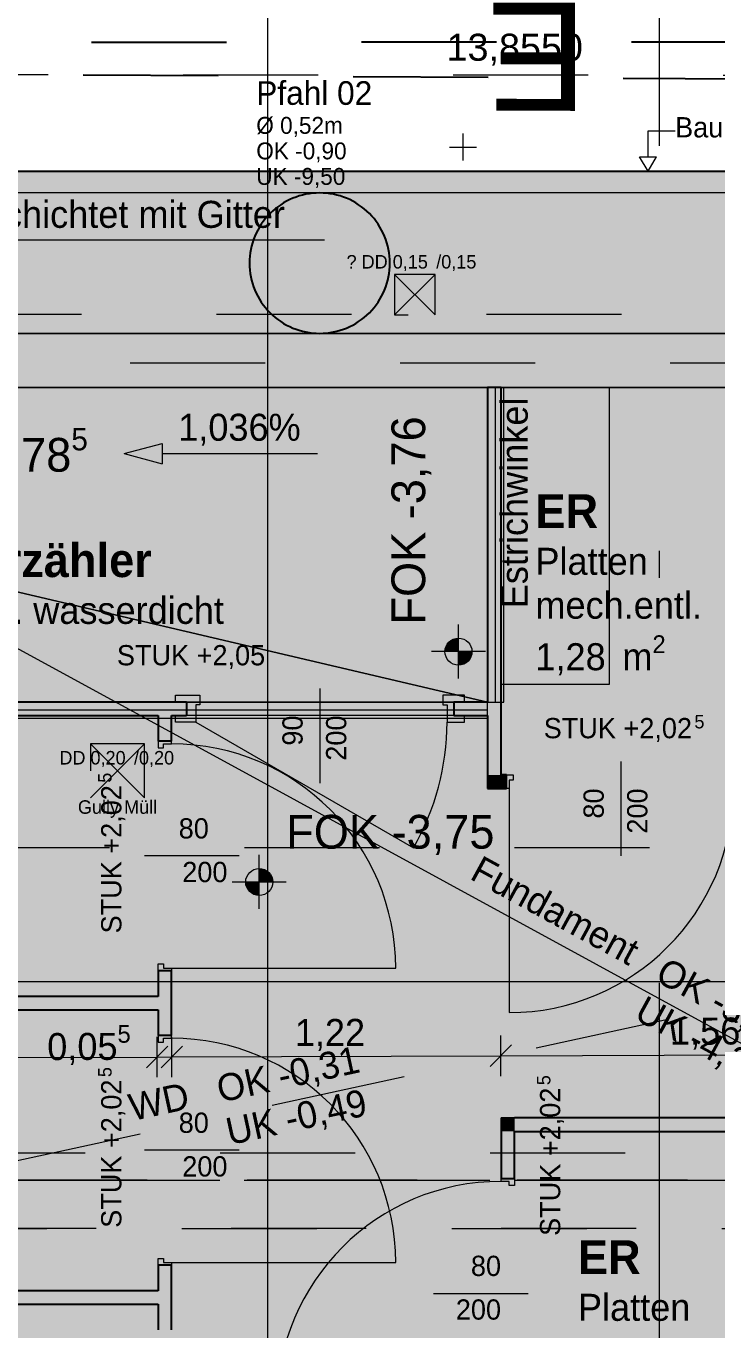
# Model space of a CAD drawing. Header units: metres. Extents: x -14 to 130, y -38 to 4.
# Drawn here: x 2.106 to 4.664, y -4.29 to 0.538 of the extents above; entities that cross this region are included whole.
import ezdxf

# ---------------------------------------------------------------- set-up
doc = ezdxf.new("R2010")
doc.units = ezdxf.units.M
doc.header["$MEASUREMENT"] = 0
for name, pattern in [('Schnittlinie', [0.006, 0.003, -0.0015, 0, -0.0015]), ('Strichlinie weit', [0.004, 0.003, -0.001]), ('Untersicht', [0.001, 0.0005, -0.0005])]:
    doc.linetypes.add(name, pattern=pattern)
for name, color, linetype in [('-1._KG PP_3_111 Bohrpfahl - ReGeBe', 7, 'Continuous'), ('-1._KG PP_3_111 Wand Aussen - Bohrpfahlwand 80', 7, 'Continuous'), ('-1._KG PP_3_130 Wand Innen', 7, 'Continuous'), ('-1._KG PP_3_210 Decke', 7, 'Continuous'), ('-1._KG PP_3_220 Bodenaufbau', 7, 'Continuous'), ('-1._KG PP_3_270 Deckendurchbruchsymbol', 7, 'Continuous'), ('-1._KG PP_3_520 Fixeinbauten', 7, 'Continuous'), ('-1._KG PP_3_810 Raum', 7, 'Continuous'), ('-1._KG PP_3_851 Marker Schnitt', 7, 'Continuous'), ('-1._KG PP_3_910 Allgemein Lageplan Höhen', 7, 'Continuous'), ('-1._KG PP_3_950 Polierplan Bemaßung', 7, 'Continuous'), ('-1._KG PP_3_955 Polierplan Beschriftung', 7, 'Continuous'), ('-1._KG PP_3_Bemaßen_Sperrmaß 2D', 7, 'Continuous'), ('-1._KG PP_3_Fernmeldewesen_Fernmeldekabel', 7, 'Continuous'), ('-1._KG PP_3_Gas_Beschriftung Gas', 7, 'Continuous'), ('-1._KG PP_3_Gelände_Beschriftung Gelände', 7, 'Continuous'), ('-1._KG PP_3_Kataster Grenzen_Grundstücksgrenze', 7, 'Continuous'), ('-1._KG PP_3_Kataster Grenzpunkte_Grenzpunkt (GP) Hausecke_Kennzeichen', 7, 'Continuous'), ('-1._KG PP_3_Kataster Grundstücke_Grundstück', 7, 'Continuous'), ('-1._KG PP_3_Neubau_840 Baulinien', 7, 'Continuous'), ('-1._KG PP_3_Neubau_844 Umriss 2D', 7, 'Continuous'), ('-1._KG PP_3_Strom_Stromkabel', 7, 'Continuous')]:
    doc.layers.add(name, color=color, linetype=linetype)
doc.styles.add('ERSTELLTER_STIL_1', font='arial.ttf')
doc.styles.add('ERSTELLTER_STIL_5', font='')
doc.styles.add('ERSTELLTER_STIL_9', font='')
doc.styles.get('ERSTELLTER_STIL_5').set_extended_font_data('Eurostile')
doc.styles.get('ERSTELLTER_STIL_9').set_extended_font_data('Eurostile', bold=True)
doc.linetypes.add('GAS', pattern='A,0,[1,415_260415_PP_VA_1_2 -1 KG1.Shx,S=0.186508,R=0,X=0,Y=0],-26.5,0', length=26.5)
doc.linetypes.add('Grenze Grundstück', pattern='A,0,[2,415_260415_PP_VA_1_2 -1 KG1.Shx,S=0.00031746,R=0,X=0,Y=0],-0.04,0', length=0.04)

msp = doc.modelspace()

# ---------------------------------------------------------------- hatches: boundary and pattern name
at = {"layer": '-1._KG PP_3_111 Bohrpfahl - ReGeBe', "linetype": 'Continuous', "lineweight": 13, "true_color": 0x3f7f02}
msp.add_hatch(color=76, dxfattribs=at).paths.add_polyline_path([(2.9335, -0.34, 0.414214), (3.1935, -0.6, 0.414214), (3.4535, -0.34, 0.414214), (3.1935, -0.08, 0.414214)])
at = {"layer": '-1._KG PP_3_111 Wand Aussen - Bohrpfahlwand 80', "linetype": 'Continuous', "lineweight": 13, "true_color": 0xaa6446}
msp.add_hatch(color=25, dxfattribs=at).paths.add_polyline_path([(1.0654, 0), (1.0654, -0.08), (1.3934, -0.08), (3.1933, -0.08), (4.9932, -0.08), (4.9938, -0.08), (6.793, -0.08), (6.794, -0.08), (8.5929, -0.08), (8.5935, -0.0799), (8.5941, -0.08), (10.3928, -0.08), (10.3935, -0.0799), (10.3942, -0.08), (12.1927, -0.08), (12.1935, -0.0799), (12.1943, -0.08), (13.9925, -0.08), (13.9935, -0.0799), (13.9945, -0.08), (15.505, -0.08), (15.505, 0)])
at = {"layer": '-1._KG PP_3_111 Wand Aussen - Bohrpfahlwand 80', "linetype": 'Continuous', "lineweight": 13, "true_color": 0x3f7f02}
for points in [[(1.0654, -0.08), (1.0654, -0.6), (15.505, -0.6), (15.505, -0.08), (13.9945, -0.08), (14.0608, -0.0887), (14.1235, -0.1147), (14.1773, -0.156), (14.2187, -0.2099), (14.2446, -0.2726), (14.2535, -0.3399), (14.2446, -0.4072), (14.2187, -0.4699), (14.1773, -0.5237), (14.1235, -0.565), (14.0608, -0.591), (13.9935, -0.5999), (13.9262, -0.591), (13.8635, -0.565), (13.8096, -0.5237), (13.7683, -0.4699), (13.7424, -0.4072), (13.7335, -0.3399), (13.7424, -0.2726), (13.7683, -0.2099), (13.8096, -0.156), (13.8635, -0.1147), (13.9262, -0.0887), (13.9925, -0.08), (12.1943, -0.08), (12.2608, -0.0887), (12.3235, -0.1147), (12.3773, -0.156), (12.4187, -0.2099), (12.4446, -0.2726), (12.4535, -0.3399), (12.4446, -0.4072), (12.4187, -0.4699), (12.3773, -0.5237), (12.3235, -0.5651), (12.2608, -0.591), (12.1935, -0.5999), (12.1262, -0.591), (12.0635, -0.5651), (12.0096, -0.5237), (11.9683, -0.4699), (11.9424, -0.4072), (11.9335, -0.3399), (11.9424, -0.2726), (11.9683, -0.2099), (12.0096, -0.156), (12.0635, -0.1147), (12.1262, -0.0887), (12.1927, -0.08), (10.3942, -0.08), (10.4608, -0.0888), (10.5235, -0.1147), (10.5773, -0.1561), (10.6187, -0.2099), (10.6446, -0.2726), (10.6535, -0.3399), (10.6446, -0.4072), (10.6187, -0.4699), (10.5773, -0.5238), (10.5235, -0.5651), (10.4608, -0.591), (10.3935, -0.5999), (10.3262, -0.591), (10.2635, -0.5651), (10.2096, -0.5238), (10.1683, -0.4699), (10.1424, -0.4072), (10.1335, -0.3399), (10.1424, -0.2726), (10.1683, -0.2099), (10.2096, -0.1561), (10.2635, -0.1147), (10.3262, -0.0888), (10.3928, -0.08), (8.5941, -0.08), (8.6608, -0.0888), (8.7235, -0.1148), (8.7773, -0.1561), (8.8187, -0.2099), (8.8446, -0.2726), (8.8535, -0.3399), (8.8446, -0.4072), (8.8187, -0.4699), (8.7773, -0.5238), (8.7235, -0.5651), (8.6608, -0.5911), (8.5935, -0.5999), (8.5262, -0.5911), (8.4635, -0.5651), (8.4096, -0.5238), (8.3683, -0.4699), (8.3424, -0.4072), (8.3335, -0.3399), (8.3424, -0.2726), (8.3683, -0.2099), (8.4096, -0.1561), (8.4635, -0.1148), (8.5262, -0.0888), (8.5929, -0.08), (6.794, -0.08), (6.8608, -0.0888), (6.9235, -0.1148), (6.9773, -0.1561), (7.0187, -0.2099), (7.0446, -0.2726), (7.0535, -0.3399), (7.0446, -0.4072), (7.0187, -0.4699), (6.9773, -0.5238), (6.9235, -0.5651), (6.8608, -0.5911), (6.7935, -0.5999), (6.7262, -0.5911), (6.6635, -0.5651), (6.6096, -0.5238), (6.5683, -0.4699), (6.5424, -0.4072), (6.5335, -0.3399), (6.5424, -0.2726), (6.5683, -0.2099), (6.6096, -0.1561), (6.6635, -0.1148), (6.7262, -0.0888), (6.793, -0.08), (4.9938, -0.08), (5.0608, -0.0888), (5.1235, -0.1148), (5.1773, -0.1561), (5.2187, -0.21), (5.2446, -0.2727), (5.2535, -0.34), (5.2446, -0.4072), (5.2187, -0.47), (5.1773, -0.5238), (5.1235, -0.5651), (5.0608, -0.5911), (4.9935, -0.6), (4.9262, -0.5911), (4.8635, -0.5651), (4.8096, -0.5238), (4.7683, -0.47), (4.7424, -0.4072), (4.7335, -0.34), (4.7424, -0.2727), (4.7683, -0.21), (4.8096, -0.1561), (4.8635, -0.1148), (4.9262, -0.0888), (4.9932, -0.08), (3.1937, -0.08), (3.2608, -0.0888), (3.3235, -0.1148), (3.3773, -0.1561), (3.4187, -0.21), (3.4446, -0.2727), (3.4535, -0.34), (3.4446, -0.4073), (3.4187, -0.47), (3.3773, -0.5238), (3.3235, -0.5651), (3.2608, -0.5911), (3.1935, -0.6), (3.1262, -0.5911), (3.0635, -0.5651), (3.0096, -0.5238), (2.9683, -0.47), (2.9424, -0.4073), (2.9335, -0.34), (2.9424, -0.2727), (2.9683, -0.21), (3.0096, -0.1561), (3.0635, -0.1148), (3.1262, -0.0888), (3.1933, -0.08), (1.3936, -0.08), (1.4608, -0.0888), (1.5235, -0.1148), (1.5773, -0.1561), (1.6187, -0.21), (1.6446, -0.2727), (1.6535, -0.34), (1.6446, -0.4073), (1.6187, -0.47), (1.5773, -0.5238), (1.5235, -0.5652), (1.4608, -0.5911), (1.3935, -0.6), (1.3262, -0.5911), (1.2635, -0.5652), (1.2096, -0.5238), (1.1683, -0.47), (1.1424, -0.4073), (1.1335, -0.34), (1.1424, -0.2727), (1.1683, -0.21), (1.2096, -0.1561), (1.2635, -0.1148), (1.3262, -0.0888), (1.3934, -0.08)], [(15.505, -0.6), (1.0654, -0.6), (1.0654, -0.8), (15.505, -0.8)]]:
    msp.add_hatch(color=76, dxfattribs=at).paths.add_polyline_path(points)
at = {"layer": '-1._KG PP_3_130 Wand Innen', "linetype": 'Continuous', "lineweight": 0, "true_color": 0x373737}
for points in [[(3.865, -1.915), (3.865, -0.8), (3.815, -0.8), (3.815, -1.915)], [(3.865, -2.235), (3.865, -1.915), (3.815, -1.915), (3.815, -2.235)], [(0.8074, -1.965), (0.8074, -2.015), (2.7, -2.015), (2.7, -1.965)], [(3.815, -1.965), (3.69, -1.965), (3.69, -2.015), (3.815, -2.015)], [(2.645, -2.015), (2.595, -2.015), (2.595, -2.11), (2.645, -2.11)], [(3.865, -2.235), (3.815, -2.285), (3.865, -2.285)], [(3.815, -2.235), (3.815, -2.285), (3.865, -2.235)], [(3.865, -2.285), (3.885, -2.285), (3.885, -2.235), (3.865, -2.235)], [(2.595, -3.2), (2.645, -3.2), (2.645, -2.96), (2.595, -2.96)], [(0.8114, -3.105), (2.595, -3.105), (2.595, -3.055), (0.8112, -3.055)], [(3.915, -3.505), (3.865, -3.505), (3.915, -3.555)], [(3.915, -3.555), (3.865, -3.505), (3.865, -3.555)], [(3.915, -3.555), (5.425, -3.555), (5.425, -3.505), (3.915, -3.505)], [(3.865, -3.555), (3.865, -3.73), (3.915, -3.73), (3.915, -3.555)], [(2.595, -4.29), (2.645, -4.29), (2.645, -4.05), (2.595, -4.05)], [(0.8154, -4.195), (2.595, -4.195), (2.595, -4.145), (0.8152, -4.145)]]:
    msp.add_hatch(color=250, dxfattribs=at).paths.add_polyline_path(points)
at = {"layer": '-1._KG PP_3_210 Decke', "linetype": 'Continuous', "lineweight": 0, "true_color": 0x060c00}
msp.add_hatch(color=98, dxfattribs=at).paths.add_polyline_path([(5.425, -3.735), (0.1437, -3.735), (0.1444, -3.915), (8.725, -3.915), (8.725, -3.505), (5.425, -3.505)])
at = {"layer": '-1._KG PP_3_Gelände_Beschriftung Gelände', "linetype": 'Continuous', "lineweight": 0, "true_color": 0x060c00}
h = msp.add_hatch(color=98, dxfattribs=at)
h.paths.add_polyline_path([(0.6022, -0.6), (0.6319, -8.705), (5.625, -8.705), (5.625, -3.705), (8.725, -3.705), (8.725, -5.925), (8.925, -5.925), (8.925, -5.905), (9.105, -5.905), (9.105, -4.225), (10.725, -4.225), (10.725, -5.905), (10.905, -5.905), (10.905, -6.225), (12.425, -6.225), (12.425, -9.355), (15.32, -9.355), (15.32, -8.955), (18.3552, -8.955), (18.383, -0.6)])
h.paths.add_polyline_path([(1.4029, -0.8), (1.4029, -1.4), (0.8029, -1.4), (0.8029, -0.8)], flags=0)
h.paths.add_polyline_path([(17.5774, -2.893), (17.5774, -2.293), (18.1774, -2.293), (18.1774, -2.893)], flags=0)
at = {"layer": '-1._KG PP_3_Kataster Grenzpunkte_Grenzpunkt (GP) Hausecke_Kennzeichen', "linetype": 'Continuous', "lineweight": 0, "true_color": 0x000000}
for points in [[(2.4696, -1.0452), (2.6096, -1.0828), (2.6096, -1.0078)], [(3.7074, -1.7784), (3.7074, -1.7283), (3.6883, -1.7322), (3.6721, -1.743), (3.6612, -1.7592), (3.6574, -1.7784)], [(3.7074, -1.7784), (3.7074, -1.8283), (3.7266, -1.8245), (3.7428, -1.8137), (3.7536, -1.7975), (3.7574, -1.7784)], [(2.9696, -2.6313), (3.0196, -2.6313), (3.0158, -2.6121), (3.005, -2.5959), (2.9888, -2.5851), (2.9696, -2.5813)], [(2.9696, -2.6313), (2.9196, -2.6313), (2.9234, -2.6504), (2.9343, -2.6666), (2.9505, -2.6775), (2.9696, -2.6813)]]:
    msp.add_hatch(color=18, dxfattribs=at).paths.add_polyline_path(points)

# ---------------------------------------------------------------- linework, layer by layer
at = {"layer": '-1._KG PP_3_111 Bohrpfahl - ReGeBe', "color": 7, "linetype": 'Continuous', "lineweight": 25, "ltscale": 1000, "flags": 128}
msp.add_lwpolyline([(2.9335, -0.34, 0.414214), (3.1935, -0.6, 0.414214), (3.4535, -0.34, 0.414214), (3.1935, -0.08, 0.414214)], format="xyb", close=True, dxfattribs=at)
at = {"layer": '-1._KG PP_3_111 Wand Aussen - Bohrpfahlwand 80', "color": 7, "linetype": 'Continuous', "lineweight": 13, "ltscale": 1000}
for p, q in [((3.1933, -0.08), (1.3936, -0.08)), ((4.9932, -0.08), (3.1937, -0.08))]:
    msp.add_line(p, q, dxfattribs=at)
at = {"layer": '-1._KG PP_3_111 Wand Aussen - Bohrpfahlwand 80', "color": 7, "linetype": 'Continuous', "lineweight": 18, "ltscale": 1000}
msp.add_line((1.0654, -0.6), (15.505, -0.6), dxfattribs=at)
at = {"layer": '-1._KG PP_3_111 Wand Aussen - Bohrpfahlwand 80', "color": 7, "linetype": 'Continuous', "lineweight": 13, "ltscale": 1000, "flags": 128}
msp.add_lwpolyline([(15.505, 0), (1.0654, 0)], dxfattribs=at)
at = {"layer": '-1._KG PP_3_111 Wand Aussen - Bohrpfahlwand 80', "color": 7, "linetype": 'Continuous', "lineweight": 18, "ltscale": 1000, "flags": 128}
msp.add_lwpolyline([(1.0654, -0.8), (15.505, -0.8)], dxfattribs=at)
at = {"layer": '-1._KG PP_3_130 Wand Innen', "color": 7, "linetype": 'Continuous', "lineweight": 13, "ltscale": 1000}
for p, q in [((3.195, -2.265), (3.195, -1.915)), ((2.66, -1.965), (2.66, -1.94)), ((2.66, -1.94), (2.75, -1.94)), ((2.7, -1.965), (2.66, -1.965)), ((2.7, -2.015), (2.7, -1.965)), ((2.75, -1.975), (2.735, -1.975)), ((2.735, -1.975), (2.735, -2.04)), ((2.75, -1.94), (2.75, -1.975)), ((3.65, -1.94), (3.65, -1.975)), ((3.73, -1.94), (3.65, -1.94)), ((3.65, -1.975), (3.665, -1.975)), ((3.665, -1.975), (3.665, -2.04)), ((3.69, -2.015), (3.69, -1.965)), ((3.69, -1.965), (3.73, -1.965)), ((3.73, -1.965), (3.73, -1.94)), ((2.66, -2.04), (2.66, -2.015)), ((2.66, -2.015), (2.7, -2.015)), ((3.73, -2.015), (3.69, -2.015)), ((3.73, -2.04), (3.73, -2.015)), ((2.735, -2.04), (2.66, -2.04)), ((2.735, -2.04), (3.5404, -2.505)), ((3.665, -2.04), (3.73, -2.04)), ((2.595, -2.11), (2.595, -2.135)), ((2.645, -2.11), (2.595, -2.11)), ((2.615, -2.135), (2.615, -2.12)), ((2.615, -2.12), (2.645, -2.12)), ((2.645, -2.12), (2.645, -2.11)), ((2.595, -2.135), (2.615, -2.135)), ((4.31, -2.535), (4.31, -2.185)), ((3.885, -2.235), (3.91, -2.235)), ((3.885, -2.285), (3.885, -2.235)), ((3.91, -2.255), (3.895, -2.255)), ((3.895, -2.255), (3.895, -2.285)), ((3.91, -2.235), (3.91, -2.255)), ((3.895, -2.285), (3.885, -2.285)), ((3.895, -2.285), (3.895, -3.115)), ((2.895, -2.535), (2.545, -2.535)), ((2.595, -2.96), (2.595, -2.935)), ((2.595, -2.935), (2.615, -2.935)), ((2.615, -2.935), (2.615, -2.95)), ((2.645, -2.96), (2.595, -2.96)), ((2.615, -2.95), (2.645, -2.95)), ((2.645, -2.95), (2.645, -2.96)), ((2.645, -2.95), (3.475, -2.95)), ((2.595, -3.2), (2.595, -3.225)), ((2.645, -3.2), (2.595, -3.2)), ((2.595, -3.225), (2.615, -3.225)), ((2.615, -3.225), (2.615, -3.21)), ((2.615, -3.21), (2.645, -3.21)), ((2.645, -3.21), (2.645, -3.2)), ((2.895, -3.625), (2.545, -3.625)), ((3.865, -3.74), (3.865, -3.73)), ((3.865, -3.73), (3.915, -3.73)), ((3.895, -3.74), (3.865, -3.74)), ((3.895, -3.755), (3.895, -3.74)), ((3.915, -3.755), (3.895, -3.755)), ((3.915, -3.73), (3.915, -3.755)), ((2.595, -4.05), (2.595, -4.025)), ((2.595, -4.025), (2.615, -4.025)), ((2.645, -4.05), (2.595, -4.05)), ((2.615, -4.025), (2.615, -4.04)), ((2.615, -4.04), (2.645, -4.04)), ((2.645, -4.04), (2.645, -4.05)), ((2.645, -4.04), (3.475, -4.04)), ((3.615, -4.155), (3.965, -4.155))]:
    msp.add_line(p, q, dxfattribs=at)
at = {"layer": '-1._KG PP_3_130 Wand Innen', "color": 7, "linetype": 'Continuous', "lineweight": 25, "ltscale": 1000}
for p, q in [((2.7, -1.965), (2.7, -2.015)), ((2.7, -1.965), (2.7, -2.015)), ((2.7, -1.965), (2.7, -2.015)), ((3.69, -1.965), (3.69, -2.015)), ((3.69, -1.965), (3.69, -2.015)), ((3.69, -1.965), (3.69, -2.015)), ((2.645, -2.11), (2.595, -2.11)), ((2.645, -2.11), (2.595, -2.11)), ((2.645, -2.11), (2.595, -2.11)), ((3.885, -2.285), (3.885, -2.235)), ((3.885, -2.285), (3.885, -2.235)), ((3.885, -2.285), (3.885, -2.235)), ((2.645, -2.96), (2.595, -2.96)), ((2.645, -2.96), (2.595, -2.96)), ((2.645, -2.96), (2.595, -2.96)), ((2.645, -3.2), (2.595, -3.2)), ((2.645, -3.2), (2.595, -3.2)), ((2.645, -3.2), (2.595, -3.2)), ((3.915, -3.73), (3.865, -3.73)), ((3.915, -3.73), (3.865, -3.73)), ((3.915, -3.73), (3.865, -3.73)), ((2.645, -4.05), (2.595, -4.05)), ((2.645, -4.05), (2.595, -4.05)), ((2.645, -4.05), (2.595, -4.05))]:
    msp.add_line(p, q, dxfattribs=at)
at = {"layer": '-1._KG PP_3_130 Wand Innen', "color": 8, "linetype": 'Continuous', "lineweight": 13, "ltscale": 1000}
for p, q in [((3.69, -1.965), (2.7, -1.965)), ((3.69, -2.015), (2.7, -2.015))]:
    msp.add_line(p, q, dxfattribs=at)
at = {"layer": '-1._KG PP_3_130 Wand Innen', "color": 7, "linetype": 'Continuous', "lineweight": 25, "ltscale": 1000, "flags": 128}
for points in [[(3.865, -0.8), (3.815, -0.8)], [(3.815, -0.8), (3.815, -1.915)], [(3.865, -1.915), (3.865, -0.8)], [(3.815, -1.915), (3.815, -1.965)], [(3.865, -2.235), (3.865, -1.915)], [(2.7, -1.965), (0.8074, -1.965)], [(3.815, -1.965), (3.69, -1.965)], [(0.8074, -2.015), (2.595, -2.015)], [(2.595, -2.015), (2.595, -2.11)], [(2.645, -2.11), (2.645, -2.015)], [(2.645, -2.015), (2.7, -2.015)], [(3.69, -2.015), (3.815, -2.015)], [(3.815, -2.015), (3.815, -2.285)], [(3.885, -2.235), (3.865, -2.235)], [(3.815, -2.285), (3.865, -2.285)], [(3.865, -2.285), (3.885, -2.285)], [(2.595, -2.96), (2.595, -3.055)], [(2.645, -3.2), (2.645, -2.96)], [(2.595, -3.055), (0.8112, -3.055)], [(0.8114, -3.105), (2.595, -3.105)], [(2.595, -3.105), (2.595, -3.2)], [(3.865, -3.505), (3.915, -3.505)], [(3.865, -3.505), (3.865, -3.73)], [(5.425, -3.505), (3.915, -3.505)], [(3.915, -3.73), (3.915, -3.555)], [(3.915, -3.555), (5.425, -3.555)], [(2.595, -4.05), (2.595, -4.145)], [(2.645, -4.29), (2.645, -4.05)], [(2.595, -4.145), (0.8152, -4.145)], [(0.8154, -4.195), (2.595, -4.195)], [(2.595, -4.195), (2.595, -4.29)]]:
    msp.add_lwpolyline(points, dxfattribs=at)
at = {"layer": '-1._KG PP_3_130 Wand Innen', "color": 7, "linetype": 'Continuous', "lineweight": 13, "ltscale": 1000}
for centre, radius, start, end in [((2.735, -2.04), 0.93, 330, 0), ((2.645, -2.95), 0.83, 0, 90), ((3.895, -2.285), 0.83, 270, 0), ((2.645, -4.04), 0.83, 0, 90), ((3.865, -4.57), 0.83, 90, 180)]:
    msp.add_arc(centre, radius, start, end, dxfattribs=at)
at = {"layer": '-1._KG PP_3_210 Decke', "color": 7, "linetype": 'Untersicht', "lineweight": 13, "ltscale": 1000, "true_color": 0xf4f4f4, "flags": 128}
for points in [[(0.1437, -3.735), (5.425, -3.735), (5.425, -3.505), (8.725, -3.505), (8.725, -0.13), (6.02, -0.13), (6.02, -0.53), (0.1319, -0.53)], [(0.1444, -3.915), (0.1845, -14.87), (15.32, -14.87), (15.32, -6.225), (10.905, -6.225), (10.905, -6.065), (8.925, -6.065), (8.925, -4.045), (8.745, -4.045), (8.745, -3.915), (5.625, -3.915), (0.8144, -3.915)]]:
    msp.add_lwpolyline(points, close=True, dxfattribs=at)
msp.add_lwpolyline([(5.425, -3.735), (0.1437, -3.735), (0.1444, -3.915), (8.725, -3.915), (8.725, -3.845)], dxfattribs=at)
at = {"layer": '-1._KG PP_3_220 Bodenaufbau', "color": 7, "linetype": 'Untersicht', "lineweight": 13, "ltscale": 1000, "true_color": 0xf4f4f4, "flags": 128}
msp.add_lwpolyline([(0.3237, -3.735), (8.745, -3.735), (8.745, -0.31), (6.2, -0.31), (6.2, -0.71), (0.3126, -0.71)], close=True, dxfattribs=at)
at = {"layer": '-1._KG PP_3_220 Bodenaufbau', "color": 7, "linetype": 'Continuous', "lineweight": 18, "ltscale": 1000, "flags": 128}
for points in [[(0.8072, -1.965), (3.815, -1.965), (3.815, -0.8), (1.4029, -0.8), (1.4029, -1.4), (0.8051, -1.4)], [(3.815, -0.8), (3.815, -1.965), (0.8072, -1.965), (0.8312, -8.5021), (0.8312, -8.505), (5.425, -8.505), (5.425, -3.505), (8.925, -3.505), (8.925, -3.845), (11.105, -3.845), (11.105, -6.225), (15.12, -6.225), (15.12, -8.955), (18.1552, -8.955), (18.1754, -2.893), (17.5774, -2.893), (17.5774, -2.293), (18.1774, -2.293), (18.1824, -0.8)]]:
    msp.add_lwpolyline(points, close=True, dxfattribs=at)
for points in [[(1.4029, -0.8), (3.815, -0.8)], [(3.815, -0.8), (3.815, -1.965)], [(0.8051, -1.3996), (1.4026, -1.4), (3.815, -1.965)], [(3.815, -1.965), (1.4026, -1.4)], [(3.815, -1.965), (0.8072, -1.965)]]:
    msp.add_lwpolyline(points, dxfattribs=at)
at = {"layer": '-1._KG PP_3_270 Deckendurchbruchsymbol', "color": 7, "linetype": 'Untersicht', "lineweight": 13, "ltscale": 1000}
for p, q in [((3.4706, -0.5315), (3.6206, -0.3815)), ((3.4706, -0.3815), (3.6206, -0.5315)), ((2.345, -2.32), (2.545, -2.12)), ((2.345, -2.12), (2.545, -2.32))]:
    msp.add_line(p, q, dxfattribs=at)
at = {"layer": '-1._KG PP_3_270 Deckendurchbruchsymbol', "color": 7, "linetype": 'Untersicht', "lineweight": 13, "ltscale": 1000, "flags": 128}
for points in [[(3.6206, -0.5315), (3.6206, -0.3815), (3.4706, -0.3815), (3.4706, -0.5315)], [(2.545, -2.32), (2.545, -2.12), (2.345, -2.12), (2.345, -2.32)]]:
    msp.add_lwpolyline(points, close=True, dxfattribs=at)
at = {"layer": '-1._KG PP_3_520 Fixeinbauten', "color": 7, "linetype": 'Continuous', "lineweight": 13, "ltscale": 1000}
for p, q in [((3.845, -0.8), (3.815, -0.8)), ((3.815, -0.8), (3.815, -1.3825)), ((3.875, -0.8), (3.845, -0.8)), ((3.875, -1.3825), (3.875, -0.8)), ((3.815, -1.3825), (3.815, -1.965)), ((3.875, -1.965), (3.875, -1.3825)), ((2.3112, -1.965), (0.8074, -1.965)), ((3.815, -1.965), (2.3112, -1.965)), ((3.815, -1.995), (3.815, -1.965)), ((3.815, -1.965), (3.845, -1.965)), ((3.845, -1.965), (3.875, -1.965)), ((0.8074, -2.025), (2.3112, -2.025)), ((2.3112, -2.025), (3.815, -2.025)), ((3.815, -2.025), (3.815, -1.995))]:
    msp.add_line(p, q, dxfattribs=at)
at = {"layer": '-1._KG PP_3_520 Fixeinbauten', "color": 7, "linetype": 'Strichlinie weit', "lineweight": 13, "ltscale": 1000}
for p, q in [((3.845, -1.965), (3.845, -0.8)), ((3.815, -1.995), (0.8074, -1.995))]:
    msp.add_line(p, q, dxfattribs=at)
at = {"layer": '-1._KG PP_3_520 Fixeinbauten', "color": 8, "linetype": 'Continuous', "lineweight": 13, "ltscale": 1000, "flags": 128}
msp.add_lwpolyline([(4.265, -0.8), (4.265, -1.9), (3.865, -1.9), (3.865, -0.8)], close=True, dxfattribs=at)
at = {"layer": '-1._KG PP_3_851 Marker Schnitt', "color": 7, "linetype": 'Schnittlinie', "lineweight": 13, "ltscale": 1000}
msp.add_line((4.45, 3.0949), (4.45, -18.475), dxfattribs=at)
at = {"layer": '-1._KG PP_3_910 Allgemein Lageplan Höhen', "color": 7, "linetype": 'Continuous', "lineweight": 13, "ltscale": 1000}
for p, q in [((3.7245, 0.0395), (3.7245, 0.1395)), ((3.6745, 0.0895), (3.7745, 0.0895))]:
    msp.add_line(p, q, dxfattribs=at)
at = {"layer": '-1._KG PP_3_955 Polierplan Beschriftung', "color": 7, "linetype": 'Continuous', "lineweight": 13, "ltscale": 1000}
msp.add_line((0.9094, -0.2532), (3.2115, -0.2532), dxfattribs=at)
at = {"layer": '-1._KG PP_3_Bemaßen_Sperrmaß 2D', "color": 5, "linetype": 'GAS', "lineweight": 0, "ltscale": 1000}
for p, q in [((3, 3), (3, -36)), ((-1.5, 0), (21, 0)), ((-1.5, -3), (21, -3))]:
    msp.add_line(p, q, dxfattribs=at)
at = {"layer": '-1._KG PP_3_Fernmeldewesen_Fernmeldekabel', "color": 7, "linetype": 'Untersicht', "lineweight": 25, "ltscale": 1000}
for p, q in [((22.8486, 0.4898), (-0.2913, 0.4754)), ((13.8176, 0.2868), (-0.0132, 0.3703))]:
    msp.add_line(p, q, dxfattribs=at)
at = {"layer": '-1._KG PP_3_Gelände_Beschriftung Gelände', "color": 7, "linetype": 'Continuous', "lineweight": 13, "ltscale": 1000, "true_color": 0xf4f4f4, "flags": 128}
msp.add_lwpolyline([(0.6022, -0.6), (0.6319, -8.705), (5.625, -8.705), (5.625, -3.705), (8.725, -3.705), (8.725, -5.925), (8.925, -5.925), (8.925, -5.905), (9.105, -5.905), (9.105, -4.225), (10.725, -4.225), (10.725, -5.905), (10.905, -5.905), (10.905, -6.225), (12.425, -6.225), (12.425, -9.355), (15.32, -9.355), (15.32, -8.955), (18.3552, -8.955), (18.383, -0.6)], close=True, dxfattribs=at)
at = {"layer": '-1._KG PP_3_Kataster Grenzen_Grundstücksgrenze', "color": 8, "linetype": 'Continuous', "lineweight": 13, "ltscale": 1000}
msp.add_line((0.12, 0), (14.91, -0.0004), dxfattribs=at)
at = {"layer": '-1._KG PP_3_Kataster Grenzpunkte_Grenzpunkt (GP) Hausecke_Kennzeichen', "color": 7, "linetype": 'Continuous', "lineweight": 13, "ltscale": 1000}
for p, q in [((2.4696, -1.0452), (2.6096, -1.0078)), ((2.6096, -1.0078), (2.6096, -1.0828)), ((2.4696, -1.0452), (2.6096, -1.0828)), ((2.6096, -1.0453), (2.6696, -1.0454)), ((2.6696, -1.0454), (3.1859, -1.0454)), ((1.4029, -1.4), (5.625, -3.705)), ((3.7074, -1.8783), (3.7074, -1.6783)), ((3.8074, -1.7784), (3.6074, -1.7784)), ((2.9696, -2.7313), (2.9696, -2.5313)), ((2.8696, -2.6313), (3.0696, -2.6313))]:
    msp.add_line(p, q, dxfattribs=at)
at = {"layer": '-1._KG PP_3_Kataster Grenzpunkte_Grenzpunkt (GP) Hausecke_Kennzeichen', "color": 30, "linetype": 'Untersicht', "lineweight": 13, "ltscale": 1000, "true_color": 0xff6400}
msp.add_line((7.415, -2.505), (0.9144, -3.915), dxfattribs=at)
at = {"layer": '-1._KG PP_3_Kataster Grenzpunkte_Grenzpunkt (GP) Hausecke_Kennzeichen', "color": 6, "linetype": 'Continuous', "lineweight": 13, "ltscale": 1000, "true_color": 0xfb02fe}
for p, q in [((2.5921, -3.3546), (2.5916, -3.2046)), ((2.646, -3.3544), (2.6455, -3.2044)), ((3.8644, -3.3499), (3.8639, -3.1999)), ((0.8121, -3.2861), (2.5918, -3.2796)), ((2.6317, -3.2395), (2.552, -3.3198)), ((2.5918, -3.2796), (2.6457, -3.2794)), ((2.6856, -3.2393), (2.6059, -3.3196)), ((2.6457, -3.2794), (3.8642, -3.2749)), ((3.904, -3.2348), (3.8243, -3.3151)), ((3.8642, -3.2749), (5.4241, -3.2692))]:
    msp.add_line(p, q, dxfattribs=at)
at = {"layer": '-1._KG PP_3_Kataster Grenzpunkte_Grenzpunkt (GP) Hausecke_Kennzeichen', "color": 7, "linetype": 'Continuous', "lineweight": 13, "ltscale": 1000}
for centre in [(3.7074, -1.7784), (2.9696, -2.6313)]:
    msp.add_circle(centre, 0.05, dxfattribs=at)
at = {"layer": '-1._KG PP_3_Kataster Grundstücke_Grundstück', "color": 30, "linetype": 'Untersicht', "lineweight": 13, "ltscale": 1000, "true_color": 0xff6400, "flags": 128}
msp.add_lwpolyline([(7.415, -2.505), (0.9092, -2.505), (0.9137, -3.735), (5.425, -3.735), (5.425, -3.505), (7.415, -3.505)], close=True, dxfattribs=at)
for points in [[(5.325, -3.635), (0.9144, -3.635), (0.9144, -3.735)], [(3.865, -8.505), (3.865, -8.405), (5.325, -8.405), (5.325, -3.735), (0.9137, -3.735)], [(0.9144, -3.735), (5.325, -3.735)]]:
    msp.add_lwpolyline(points, dxfattribs=at)
at = {"layer": '-1._KG PP_3_Neubau_840 Baulinien', "color": 1, "linetype": 'Continuous', "lineweight": 25, "ltscale": 1000, "true_color": 0xfb0106, "flags": 128}
msp.add_lwpolyline([(-3.9335, 0.0223), (0, 0), (18.985, 0), (22.8486, -0.0032)], dxfattribs=at)
at = {"layer": '-1._KG PP_3_Neubau_840 Baulinien', "color": 76, "linetype": 'Grenze Grundstück', "lineweight": 13, "ltscale": 1000, "true_color": 0x3f7f02, "flags": 128}
msp.add_lwpolyline([(0, -0.0002), (18.985, -0.0012), (18.935, -15), (18.9, -21.365), (18.85, -31.325), (0.0665, -34.0269), (0.065, -21.365), (0.055, -15)], close=True, dxfattribs=at)
at = {"layer": '-1._KG PP_3_Neubau_844 Umriss 2D', "color": 1, "linetype": 'Continuous', "lineweight": 13, "ltscale": 1000, "true_color": 0xfb0106}
for p, q in [((4.4095, 0.0541), (4.4095, 0.15)), ((4.4095, 0.15), (4.5095, 0.15)), ((4.3782, 0.0541), (4.4407, 0.0541)), ((4.4095, 0), (4.3782, 0.0541)), ((4.4095, 0), (4.4407, 0.0541))]:
    msp.add_line(p, q, dxfattribs=at)
at = {"layer": '-1._KG PP_3_Strom_Stromkabel', "color": 7, "linetype": 'Untersicht', "lineweight": 13, "ltscale": 1000}
msp.add_line((9.188, 0.3517), (-1.8987, 0.3599), dxfattribs=at)

# ---------------------------------------------------------------- texts
at = {"layer": '-1._KG PP_3_130 Wand Innen', "color": 7, "linetype": 'Continuous', "lineweight": 13, "attachment_point": 9, "style": 'ERSTELLTER_STIL_5'}
for s, insert, char_height in [('\\A1;{\\pqr;\\pt0;\\fEurostile|b0|i0|c0|p0;\\W1.000000;STUK +2,05}', (2.9917, -1.8432), 0.075), ('\\A1;{\\pqr;\\pt0;\\fEurostile|b0|i0|c0|p0;\\W1.000000;STUK +2,02}', (4.5722, -2.1132), 0.075), ('\\A1;{\\pqr;\\pt0;\\fEurostile|b0|i0|c0|p0;\\W1.000000;5}', (4.6182, -2.0636), 0.05), ('\\A1;{\\pqr;\\pt0;\\fEurostile|b0|i0|c0|p0;\\W1.000000;80}', (2.783, -2.4714), 0.075), ('\\A1;{\\pqr;\\pt0;\\fEurostile|b0|i0|c0|p0;\\W1.000000;200}', (2.852, -2.633), 0.075), ('\\A1;{\\pqr;\\pt0;\\fEurostile|b0|i0|c0|p0;\\W1.000000;80}', (2.783, -3.5614), 0.075), ('\\A1;{\\pqr;\\pt0;\\fEurostile|b0|i0|c0|p0;\\W1.000000;200}', (2.852, -3.723), 0.075), ('\\A1;{\\pqr;\\pt0;\\fEurostile|b0|i0|c0|p0;\\W1.000000;80}', (3.865, -4.0914), 0.075), ('\\A1;{\\pqr;\\pt0;\\fEurostile|b0|i0|c0|p0;\\W1.000000;200}', (3.865, -4.253), 0.075)]:
    msp.add_mtext(s, dxfattribs=dict(at, insert=insert, char_height=char_height))
at = {"layer": '-1._KG PP_3_130 Wand Innen', "color": 7, "linetype": 'Continuous', "lineweight": 13, "attachment_point": 9, "rotation": 90, "style": 'ERSTELLTER_STIL_5'}
for s, insert, char_height in [('\\A1;{\\pqr;\\pt0;\\fEurostile|b0|i0|c0|p0;\\W1.000000;90}', (3.1314, -2.015), 0.075), ('\\A1;{\\pqr;\\pt0;\\fEurostile|b0|i0|c0|p0;\\W1.000000;200}', (3.293, -2.015), 0.075), ('\\A1;{\\pqr;\\pt0;\\fEurostile|b0|i0|c0|p0;\\W1.000000;5}', (2.4236, -2.2268), 0.05), ('\\A1;{\\pqr;\\pt0;\\fEurostile|b0|i0|c0|p0;\\W1.000000;STUK +2,02}', (2.4732, -2.2728), 0.075), ('\\A1;{\\pqr;\\pt0;\\fEurostile|b0|i0|c0|p0;\\W1.000000;80}', (4.2464, -2.285), 0.075), ('\\A1;{\\pqr;\\pt0;\\fEurostile|b0|i0|c0|p0;\\W1.000000;200}', (4.408, -2.285), 0.075), ('\\A1;{\\pqr;\\pt0;\\fEurostile|b0|i0|c0|p0;\\W1.000000;5}', (2.4236, -3.3168), 0.05), ('\\A1;{\\pqr;\\pt0;\\fEurostile|b0|i0|c0|p0;\\W1.000000;STUK +2,02}', (2.4732, -3.3628), 0.075), ('\\A1;{\\pqr;\\pt0;\\fEurostile|b0|i0|c0|p0;\\W1.000000;5}', (4.0486, -3.3468), 0.05), ('\\A1;{\\pqr;\\pt0;\\fEurostile|b0|i0|c0|p0;\\W1.000000;STUK +2,02}', (4.0982, -3.3928), 0.075)]:
    msp.add_mtext(s, dxfattribs=dict(at, insert=insert, char_height=char_height))
at = {"layer": '-1._KG PP_3_220 Bodenaufbau', "color": 7, "linetype": 'Continuous', "lineweight": 13, "insert": (4.1847, 0.4239), "char_height": 0.4, "attachment_point": 4, "rotation": 179.9578, "style": 'ERSTELLTER_STIL_1'}
msp.add_mtext('\\A1;{\\pql;\\fArial|b0|i0|c0|p0;\\W1.000000;E}', dxfattribs=at)
at = {"layer": '-1._KG PP_3_270 Deckendurchbruchsymbol', "color": 1, "linetype": 'Continuous', "lineweight": 0, "char_height": 0.05, "style": 'ERSTELLTER_STIL_5'}
for s, insert, attachment_point in [('\\A1;{\\pqc;\\pt0;\\fEurostile|b0|i0|c0|p0;\\W1.000000;? DD 0,15\\fEurostile|b0|i0|c0|p0;\\W1.000000;\\A1{\\H.66x;\\S^  ;}\\fEurostile|b0|i0|c0|p0;\\W1.000000; /0,15\\fEurostile|b0|i0|c0|p0;\\W1.000000;\\A1{\\H.66x;\\S^  ;}\\fEurostile|b0|i0|c0|p0;\\W1.000000;\\fEurostile|b0|i0|c0|p0;\\W1.000000;\\A1{\\H.66x;\\S^  ;}}', (3.5456, -0.3746), 8), ('\\A1;{\\pqc;\\pt0;\\fEurostile|b0|i0|c0|p0;\\W1.000000; DD 0,20\\fEurostile|b0|i0|c0|p0;\\W1.000000;\\A1{\\H.66x;\\S^  ;}\\fEurostile|b0|i0|c0|p0;\\W1.000000; /0,20\\fEurostile|b0|i0|c0|p0;\\W1.000000;\\A1{\\H.66x;\\S^  ;}\\fEurostile|b0|i0|c0|p0;\\W1.000000;\\fEurostile|b0|i0|c0|p0;\\W1.000000;\\A1{\\H.66x;\\S^  ;}}', (2.445, -2.211), 8), ('\\A1;{\\pqc;\\pt0;\\fEurostile|b0|i0|c0|p0;\\W1.000000;Gully Müll}', (2.445, -2.3289), 2)]:
    msp.add_mtext(s, dxfattribs=dict(at, insert=insert, attachment_point=attachment_point))
at = {"layer": '-1._KG PP_3_810 Raum', "color": 7, "linetype": 'Continuous', "lineweight": 13, "attachment_point": 1}
for s, insert, char_height, style in [('\\A1;{\\pql;\\pt0;\\fEurostile|b1|i0|c0|p0;\\W1.000000;ER}', (3.9923, -1.1956), 0.125, 'ERSTELLTER_STIL_9'), ('\\A1;{\\pql;\\pt0;\\fEurostile|b1|i0|c0|p0;\\W1.000000;Wasserzähler}', (1.4939, -1.3774), 0.125, 'ERSTELLTER_STIL_9'), ('\\A1;{\\pql;\\pt0;\\fEurostile|b0|i0|c0|p0;\\W1.000000;Platten}', (3.9923, -1.3941), 0.1, 'ERSTELLTER_STIL_5'), ('\\A1;{\\pql;\\pt0;\\fEurostile|b0|i0|c0|p0;\\W1.000000;Estr. vers. wasserdicht}', (1.4939, -1.5758), 0.1, 'ERSTELLTER_STIL_5'), ('\\A1;{\\pql;\\pt0;\\fEurostile|b0|i0|c0|p0;\\W1.000000;mech.entl.}', (3.9923, -1.5566), 0.1, 'ERSTELLTER_STIL_5'), ('\\A1;{\\pql;\\pt0,0.05;\\fEurostile|b0|i0|c0|p0;\\W1.000000;1,28\\fEurostile|b0|i0|c0|p0;\\W1.000000;\\A1{\\H.66x;\\S^  ;}\\fEurostile|b0|i0|c0|p0;\\W1.000000; m\\fEurostile|b0|i0|c0|p0;\\W1.000000;\\A1{\\H.66x;\\S2^  ;}}', (3.9923, -1.7181), 0.1, 'ERSTELLTER_STIL_5'), ('\\A1;{\\pql;\\pt0;\\fEurostile|b1|i0|c0|p0;\\W1.000000;ER}', (4.1497, -3.9578), 0.125, 'ERSTELLTER_STIL_9'), ('\\A1;{\\pql;\\pt0;\\fEurostile|b0|i0|c0|p0;\\W1.000000;Platten}', (4.1497, -4.1563), 0.1, 'ERSTELLTER_STIL_5')]:
    msp.add_mtext(s, dxfattribs=dict(at, insert=insert, char_height=char_height, style=style))
at = {"layer": '-1._KG PP_3_910 Allgemein Lageplan Höhen', "color": 7, "linetype": 'Continuous', "lineweight": 13, "insert": (3.6245, 0.5095), "char_height": 0.1, "attachment_point": 1, "style": 'ERSTELLTER_STIL_1'}
msp.add_mtext('\\A1;{\\pql;\\fArial|b0|i0|c0|p0;\\W1.000000; 13,8550}', dxfattribs=at)
at = {"layer": '-1._KG PP_3_950 Polierplan Bemaßung', "color": 6, "linetype": 'Continuous', "lineweight": 13, "true_color": 0xfb02fe, "attachment_point": 7, "style": 'ERSTELLTER_STIL_5'}
for s, insert, char_height, width, rotation in [('\\A1;{\\pql;\\fEurostile|b0|i0|c0|p0;\\W1.000000;FOK -3,76}', (3.6074, -1.6783), 0.125, 0.799165, 90), ('\\A1;{\\pql;\\fEurostile|b0|i0|c0|p0;\\W1.000000;1,22}', (3.1017, -3.2577), 0.1, 0.306373, 0.2101), ('\\A1;{\\pql;\\fEurostile|b0|i0|c0|p0;\\W1.000000;1,56}', (4.4909, -3.2526), 0.1, 0.306373, 0.2101)]:
    msp.add_mtext(s, dxfattribs=dict(at, insert=insert, char_height=char_height, width=width, rotation=rotation))
at = {"layer": '-1._KG PP_3_950 Polierplan Bemaßung', "color": 6, "linetype": 'Continuous', "lineweight": 13, "true_color": 0xfb02fe, "insert": (3.0696, -2.5313), "char_height": 0.125, "width": 0.799165, "attachment_point": 7, "style": 'ERSTELLTER_STIL_5'}
msp.add_mtext('\\A1;{\\pql;\\fEurostile|b0|i0|c0|p0;\\W1.000000;FOK -3,75}', dxfattribs=at)
at = {"layer": '-1._KG PP_3_955 Polierplan Beschriftung', "color": 7, "linetype": 'Continuous', "lineweight": 13, "insert": (0.9094, -0.2395), "char_height": 0.1, "attachment_point": 7, "style": 'ERSTELLTER_STIL_5'}
msp.add_mtext('\\A1;{\\pql;\\fEurostile|b0|i0|c0|p0;\\W1.000000;Pumpensumpf beschichtet mit Gitter}', dxfattribs=at)
at = {"layer": '-1._KG PP_3_955 Polierplan Beschriftung', "color": 7, "linetype": 'Continuous', "lineweight": 13, "insert": (3.8638, -1.618), "char_height": 0.1, "attachment_point": 1, "rotation": 90, "style": 'ERSTELLTER_STIL_5'}
msp.add_mtext('\\A1;{\\pql;\\fEurostile|b0|i0|c0|p0;\\W1.000000;Estrichwinkel}', dxfattribs=at)
at = {"layer": '-1._KG PP_3_Gas_Beschriftung Gas', "color": 1, "linetype": 'Continuous', "lineweight": 13, "true_color": 0xfb0106, "insert": (4.5095, 0.1625), "char_height": 0.075, "attachment_point": 4, "style": 'ERSTELLTER_STIL_5'}
msp.add_mtext('\\A1;{\\pql;\\fEurostile|b0|i0|c0|p0;\\W1.000000;Baulinie}', dxfattribs=at)
at = {"layer": '-1._KG PP_3_Kataster Grenzpunkte_Grenzpunkt (GP) Hausecke_Kennzeichen', "color": 7, "linetype": 'Continuous', "lineweight": 13, "insert": (2.9587, -0.0618), "char_height": 0.0875, "attachment_point": 7, "line_spacing_factor": 0.907049, "style": 'ERSTELLTER_STIL_5'}
msp.add_mtext('\\A1;{\\pql;\\fEurostile|b0|i0|c0|p0;\\W1.000000;Pfahl 02\\P\\pql;\\fEurostile|b0|i0|c0|p0;\\H0.714286x;\\W1.000000;Ø \\fEurostile|b0|i0|c0|p0;\\W1.000000;0,52\\fEurostile|b0|i0|c0|p0;\\W1.000000;m\\P\\pql;\\fEurostile|b0|i0|c0|p0;\\W1.000000;OK \\fEurostile|b0|i0|c0|p0;\\W1.000000;-0,90\\P\\pql;\\fEurostile|b0|i0|c0|p0;\\W1.000000;UK \\fEurostile|b0|i0|c0|p0;\\W1.000000;-9,50}', dxfattribs=at)
at = {"layer": '-1._KG PP_3_Kataster Grenzpunkte_Grenzpunkt (GP) Hausecke_Kennzeichen', "color": 7, "linetype": 'Continuous', "lineweight": 13, "insert": (2.6696, -1.0163), "char_height": 0.1, "attachment_point": 7, "style": 'ERSTELLTER_STIL_5'}
msp.add_mtext('\\A1;{\\pql;\\fEurostile|b0|i0|c0|p0;\\W1.000000;1,036\\fEurostile|b0|i0|c0|p0;\\W1.000000;%}', dxfattribs=at)
at = {"layer": '-1._KG PP_3_Kataster Grenzpunkte_Grenzpunkt (GP) Hausecke_Kennzeichen', "color": 6, "linetype": 'Continuous', "lineweight": 13, "true_color": 0xfb02fe, "insert": (1.5027, -1.1487), "char_height": 0.125, "attachment_point": 7, "style": 'ERSTELLTER_STIL_5'}
msp.add_mtext('\\A1;{\\pql;\\fEurostile|b0|i0|c0|p0;\\W1.000000;FOK -3,78\\fEurostile|b0|i0|c0|p0;\\W1.000000;\\A1{\\H.66x;\\S5^  ;}}', dxfattribs=at)
at = {"layer": '-1._KG PP_3_Kataster Grenzpunkte_Grenzpunkt (GP) Hausecke_Kennzeichen', "color": 7, "linetype": 'Continuous', "lineweight": 13, "insert": (3.7151, -2.673), "char_height": 0.1, "attachment_point": 4, "rotation": 331.368, "style": 'ERSTELLTER_STIL_5'}
msp.add_mtext('\\A1;{\\pql;\\fEurostile|b0|i0|c0|p0;\\W1.000000;\\fEurostile|b0|i0|c0|p0;\\W1.000000;\\fEurostile|b0|i0|c0|p0;\\W1.000000;Fundament\\fEurostile|b0|i0|c0|p0;\\W1.000000;\\A1{\\H.66x;\\S^  ;}\\fEurostile|b0|i0|c0|p0;\\W1.000000;\\fEurostile|b0|i0|c0|p0;\\W1.000000;\\P\\pql;\\fEurostile|b0|i0|c0|p0;\\W1.000000;\\fEurostile|b0|i0|c0|p0;\\W1.000000;\\fEurostile|b0|i0|c0|p0;\\W1.000000;\\fEurostile|b0|i0|c0|p0;\\W1.000000;\\A1{\\H.66x;\\S^  ;}\\fEurostile|b0|i0|c0|p0;\\W1.000000;\\fEurostile|b0|i0|c0|p0;\\W1.000000;}', dxfattribs=at)
at = {"layer": '-1._KG PP_3_Kataster Grenzpunkte_Grenzpunkt (GP) Hausecke_Kennzeichen', "color": 7, "linetype": 'Continuous', "lineweight": 13, "insert": (4.4089, -3.0347), "char_height": 0.1, "attachment_point": 4, "rotation": 331.368, "line_spacing_factor": 0.968161, "style": 'ERSTELLTER_STIL_5'}
msp.add_mtext('\\A1;{\\pql;\\fEurostile|b0|i0|c0|p0;\\W1.000000;OK \\fEurostile|b0|i0|c0|p0;\\W1.000000;\\fEurostile|b0|i0|c0|p0;\\W1.000000;-3,83\\fEurostile|b0|i0|c0|p0;\\W1.000000;\\A1{\\H.66x;\\S^  ;}\\fEurostile|b0|i0|c0|p0;\\W1.000000;\\fEurostile|b0|i0|c0|p0;\\W1.000000;\\P\\pql;\\fEurostile|b0|i0|c0|p0;\\W1.000000;UK \\fEurostile|b0|i0|c0|p0;\\W1.000000;\\fEurostile|b0|i0|c0|p0;\\W1.000000;-4,38\\fEurostile|b0|i0|c0|p0;\\W1.000000;\\A1{\\H.66x;\\S^  ;}\\fEurostile|b0|i0|c0|p0;\\W1.000000;\\fEurostile|b0|i0|c0|p0;\\W1.000000;}', dxfattribs=at)
at = {"layer": '-1._KG PP_3_Kataster Grenzpunkte_Grenzpunkt (GP) Hausecke_Kennzeichen', "color": 6, "linetype": 'Continuous', "lineweight": 13, "true_color": 0xfb02fe, "insert": (2.1849, -3.3201), "char_height": 0.1, "attachment_point": 7, "rotation": 0.2101, "style": 'ERSTELLTER_STIL_5'}
msp.add_mtext('\\A1;{\\pql;\\fEurostile|b0|i0|c0|p0;\\W1.000000;0,05\\fEurostile|b0|i0|c0|p0;\\W1.000000;\\A1{\\H.66x;\\S5^  ;}}', dxfattribs=at)
at = {"layer": '-1._KG PP_3_Kataster Grenzpunkte_Grenzpunkt (GP) Hausecke_Kennzeichen', "color": 30, "linetype": 'Continuous', "lineweight": 13, "true_color": 0xff6400, "insert": (2.8349, -3.4927), "char_height": 0.1, "attachment_point": 4, "rotation": 12.238, "line_spacing_factor": 0.968161, "style": 'ERSTELLTER_STIL_5'}
msp.add_mtext('\\A1;{\\pql;\\fEurostile|b0|i0|c0|p0;\\W1.000000;OK \\fEurostile|b0|i0|c0|p0;\\W1.000000;\\fEurostile|b0|i0|c0|p0;\\W1.000000;-0,31\\fEurostile|b0|i0|c0|p0;\\W1.000000;\\A1{\\H.66x;\\S^  ;}\\fEurostile|b0|i0|c0|p0;\\W1.000000;\\fEurostile|b0|i0|c0|p0;\\W1.000000;\\P\\pql;\\fEurostile|b0|i0|c0|p0;\\W1.000000;UK \\fEurostile|b0|i0|c0|p0;\\W1.000000;\\fEurostile|b0|i0|c0|p0;\\W1.000000;-0,49\\fEurostile|b0|i0|c0|p0;\\W1.000000;\\A1{\\H.66x;\\S^  ;}\\fEurostile|b0|i0|c0|p0;\\W1.000000;\\fEurostile|b0|i0|c0|p0;\\W1.000000;}', dxfattribs=at)
at = {"layer": '-1._KG PP_3_Kataster Grenzpunkte_Grenzpunkt (GP) Hausecke_Kennzeichen', "color": 30, "linetype": 'Continuous', "lineweight": 13, "true_color": 0xff6400, "insert": (2.5128, -3.5779), "char_height": 0.1, "attachment_point": 4, "rotation": 12.238, "style": 'ERSTELLTER_STIL_5'}
msp.add_mtext('\\A1;{\\pql;\\fEurostile|b0|i0|c0|p0;\\W1.000000;\\fEurostile|b0|i0|c0|p0;\\W1.000000;\\fEurostile|b0|i0|c0|p0;\\W1.000000;WD\\fEurostile|b0|i0|c0|p0;\\W1.000000;\\A1{\\H.66x;\\S^  ;}\\fEurostile|b0|i0|c0|p0;\\W1.000000;\\fEurostile|b0|i0|c0|p0;\\W1.000000;\\P\\pql;\\fEurostile|b0|i0|c0|p0;\\W1.000000;\\fEurostile|b0|i0|c0|p0;\\W1.000000;\\fEurostile|b0|i0|c0|p0;\\W1.000000;\\fEurostile|b0|i0|c0|p0;\\W1.000000;\\A1{\\H.66x;\\S^  ;}\\fEurostile|b0|i0|c0|p0;\\W1.000000;\\fEurostile|b0|i0|c0|p0;\\W1.000000;}', dxfattribs=at)

doc.saveas('drawing.dxf')
